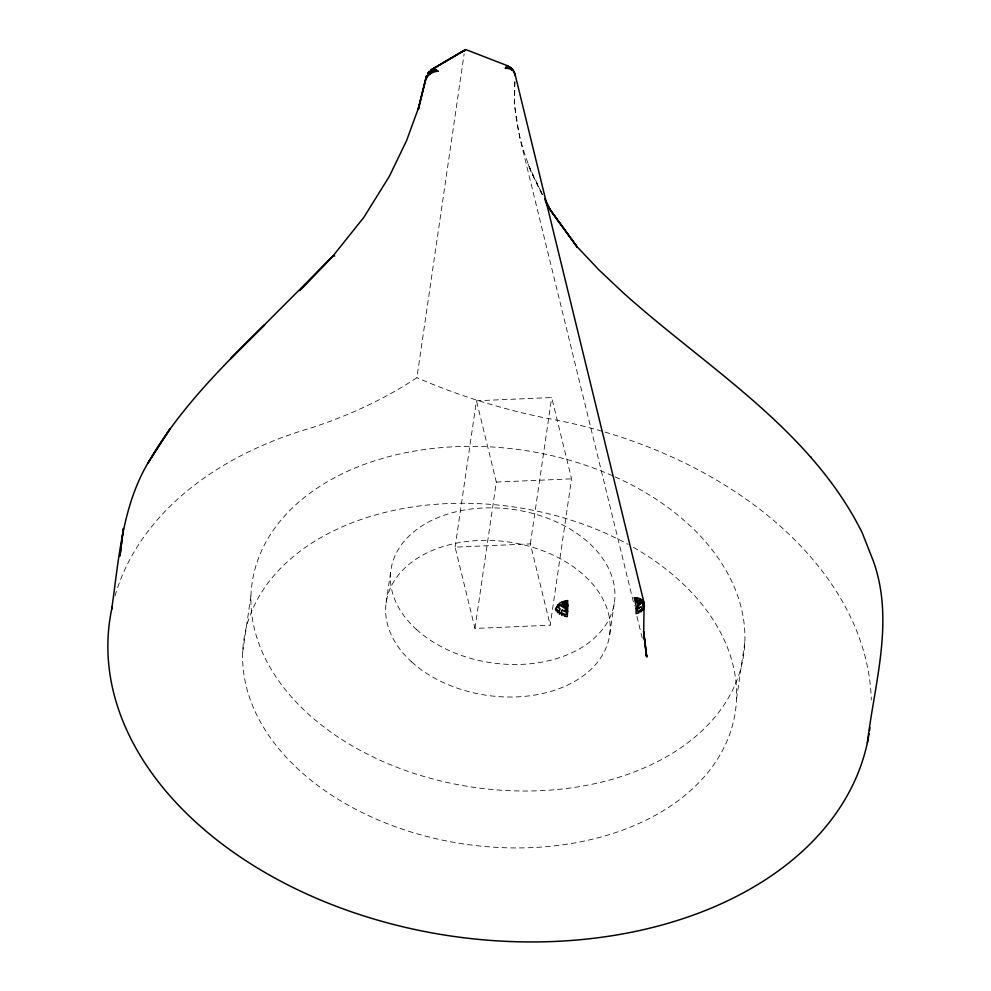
<?xml version="1.0" encoding="UTF-8"?>
<svg xmlns="http://www.w3.org/2000/svg" width="991" height="991" viewBox="0 0 991 991"><rect width="100%" height="100%" fill="white"/><g stroke="black" fill="none" stroke-linecap="round" stroke-linejoin="round"><path stroke-width="0.74" stroke-dasharray="4.96 3.72" d="M514.924 81.609L514.478 105.343L519.693 137.241L634.364 605.885M514.862 81.782C511.864 121.249 524.177 160.517 542.436 195.091M242.671 652.338L250.983 595.418M115.006 595.938A383.876 263.272 8.3 0 1 310.765 428.038A466.835 320.167 8.3 0 0 416.901 377.695L464.122 53.997M386.094 603.061L390.838 570.531M455.117 547.131L476.46 400.773L551.702 397.527L571.559 478.851L550.203 625.197L474.962 628.443L455.117 547.131L530.358 543.886L550.203 625.197M474.962 628.443L496.318 482.084L476.46 400.773M530.358 543.886L551.702 397.527M609.725 634.314L614.47 601.797M736.548 698.866L744.848 641.957M496.318 482.084L571.559 478.851M542.56 194.546L530.916 171.666L527.831 163.701L542.721 195.177M636.928 616.414L642.812 640.459M602.02 431.209A383.876 263.272 8.3 0 0 545.137 417.929A466.835 320.167 8.3 0 1 416.901 377.695M604.944 432.064A383.876 263.272 8.3 0 1 871.3 700.042M615.077 476.844A248.394 170.353 8.3 0 1 628.108 774.219A248.394 170.353 8.3 0 1 251.033 605.563A248.394 170.353 8.3 0 1 613.689 476.225M633.398 547.317A248.394 170.353 8.3 0 1 593.572 838.943A248.394 170.353 8.3 0 1 243.402 642.973A248.394 170.353 8.3 0 1 628.207 544.406M416.381 629.396A112.9 77.434 8.3 0 0 608.028 621.134A112.9 77.434 8.3 0 0 483.571 507.974A112.9 77.434 8.3 0 0 416.381 629.396M411.637 661.914A112.9 77.434 8.3 0 0 603.284 653.651A112.9 77.434 8.3 0 0 478.826 540.491A112.9 77.434 8.3 0 0 411.637 661.914"/><path stroke-width="1.49" d="M514.886 73.656L644.113 603.085L643.692 632.184L646.516 656.463L643.58 631.552L646.85 656.996L645.748 652.487M111.686 609.329C118.883 559.209 121.943 506.438 148.625 461.893C178.876 409.729 221.823 366.819 264.56 324.899L230.445 358.891L333.323 255.839L299.517 290.611L332.914 256.062L363.771 217.463L389.339 176.361L406.595 140.586L418.561 107.784L418.313 108.614L426.601 75.725L418.264 109.493L426.006 77.571M867.385 742.631C874.558 682.985 894.613 620.279 873.319 561.03L862.207 532.774C810.613 428.93 707.054 368.045 623.45 292.977L598.973 269.936L576.911 246.561L550.773 210.699L545.83 201.978M464.655 50.95L465.993 49.649L507.665 65.778L512.756 69.395L508.482 66.632L506.141 66.793L507.008 65.926L509.993 66.942L508.482 66.632L512.483 70.262L511.579 68.391L509.907 67.933L505.125 68.305A11.285 7.916 -13.7 0 1 515.035 75.688L513.933 71.265L511.579 68.391M465.51 49.55L432.794 69.011L430.243 71.897L430.317 73.805L433.401 69.865L436.399 69.791L432.794 69.011A11.285 5.971 62.3 0 0 429.797 72.876L429.066 71.872L427.889 74.127L427.802 73.024L429.19 71.426L428.31 73.024L429.846 73.78L426.564 76.456L426.13 79.515A11.285 7.916 -13.7 0 1 438.332 71.191L432.646 71.265L431.097 70.349L433.401 69.865L432.794 69.011L465.052 49.971L431.37 69.667M333.93 255.827L334.735 256.025M810.675 456.826L811.332 457.619M644.398 607.062L643.828 602.664L642.515 605.253L643.853 608.92L644.063 606.418L642.651 610.605L641.066 606.69L637.002 609.477L637.944 611.72L641.796 609.081L640.88 612.004L640.025 610.444L638.65 613.02L636.086 613.615L636.073 605.6L634.351 597.746L640.273 599.382L643.456 603.891L643.233 601.24A11.285 7.916 -13.7 0 0 634.351 597.746L639.814 604.262L636.284 608.511L639.195 608.127L637.969 605.674L637.201 598.75L636.098 599.865L635.652 602.701L638.117 601.933L640.273 599.382L641.239 602.838L639.814 604.262L639.43 600.62L641.239 602.838L643.233 601.24L644.113 603.085M544.616 198.584L550.773 210.699L577.357 247.329L548.543 207.491L545.31 200.653M511.108 67.883L511.752 69.407M508.073 66.36A11.285 2.217 -70.8 0 1 508.197 67.636M869.07 733.613A383.876 263.272 8.3 0 1 439.57 934.228A383.876 263.272 8.3 0 1 112.33 606.343M869.937 727.555A383.876 263.272 8.3 0 1 869.528 730.59M567.855 605.625L567.273 616.588L564.523 616.216L563.384 613.739L561.191 612.549L559.531 614.185L559.197 611.336L560.126 608.808L557.016 606.405L556.236 609.056L559.197 611.336L557.574 612.649L557.512 610.146L556.162 610.865L555.369 608.957L559.543 603.234L564.721 601.017L567.57 600.62L567.855 605.625L563.161 603.915L561.996 601.896L565.043 601.871L567.57 600.62L566.654 602.85L567.855 605.625M122.859 532.217L119.985 556.013L123.404 528.488L122.859 532.217M562.231 610.097L561.191 612.549L561.885 615.411L563.384 613.739L565.663 614.829L566.951 612.5L562.231 610.097M565.836 608.784L564.548 611.348L567.744 611.472L565.836 608.784L559.729 605.043L557.549 604.944L558.354 607.557L559.729 605.043L566.654 602.85L565.043 601.871L561.476 606.281L565.056 605.08L563.557 607.545L567.162 606.207L565.836 608.784M158.126 446.953L148.006 462.983L170.13 428.731L158.126 446.953"/></g></svg>
